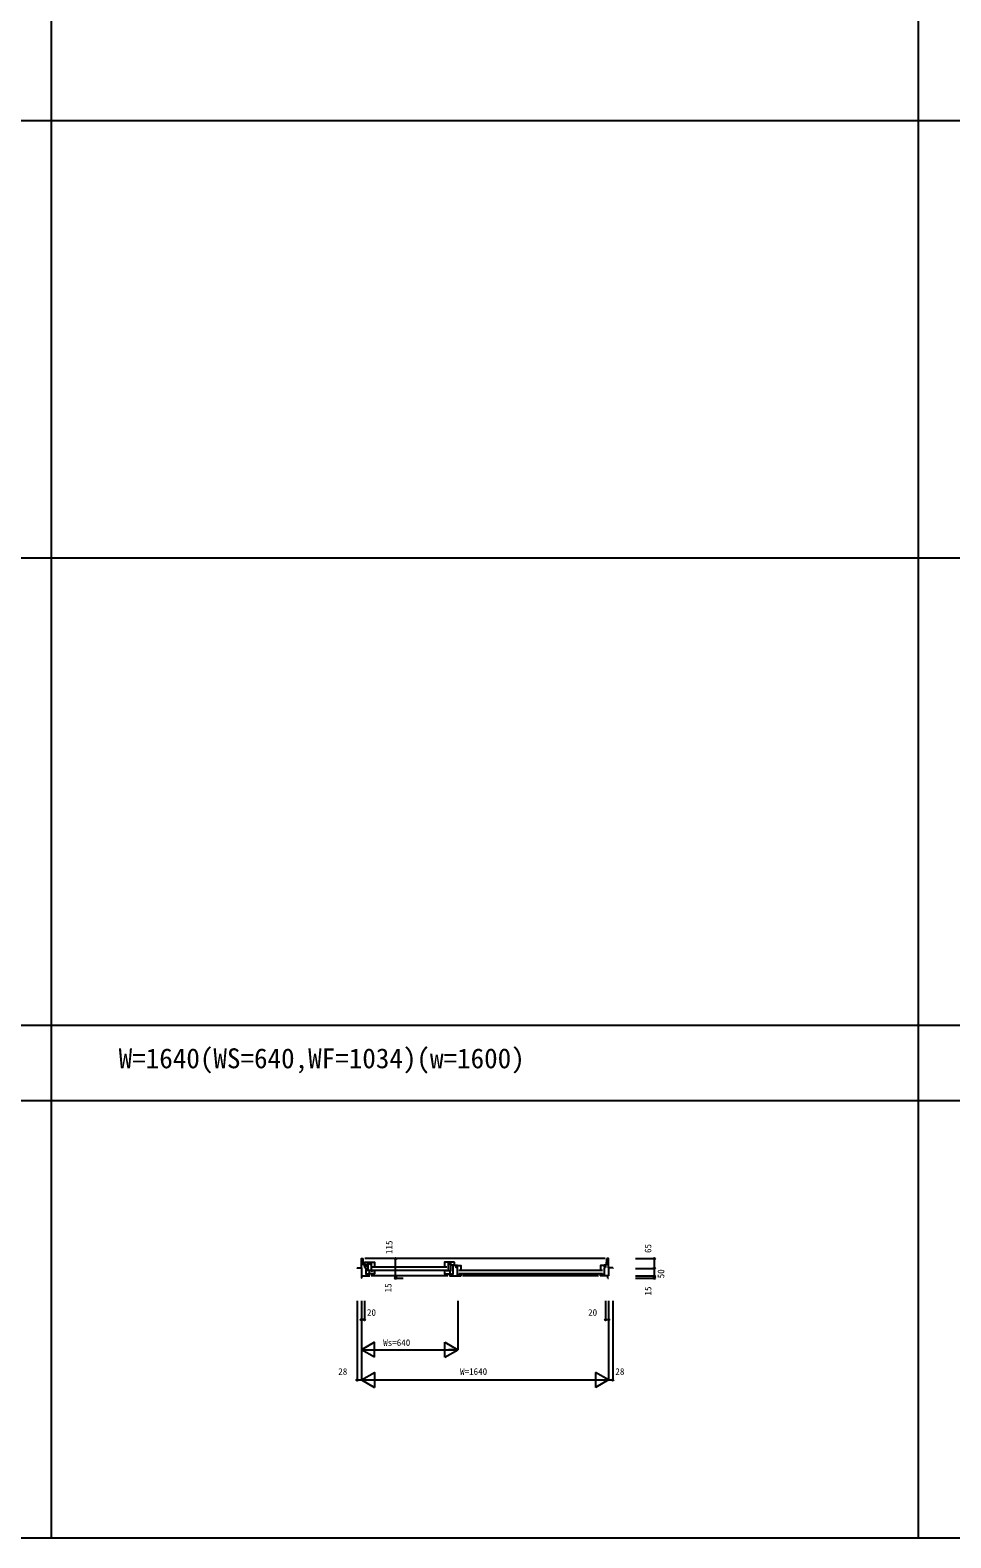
# Model space of a CAD drawing. Units: millimetres, scale not verified. Extents: x -13750 to 13750, y -10000 to 10000.
# Drawn here: x -7642 to -1534, y -10000 to 0 of the extents above; entities that cross this region are included whole.
import ezdxf
from ezdxf.enums import TextEntityAlignment as Align

# ---------------------------------------------------------------- set-up
doc = ezdxf.new("R2010")
doc.units = ezdxf.units.MM
doc.header["$LTSCALE"] = 50
for name, color, linetype in [('0-0_0', 3, 'Continuous'), ('0-2_YKK_B1', 4, 'Continuous'), ('0-4_YKK_F1', 7, 'Continuous'), ('0-6_YKK_N1', 2, 'Continuous')]:
    doc.layers.add(name, color=color, linetype=linetype)
doc.styles.add('ＭＳ ゴシック', font='')
doc.styles.get('ＭＳ ゴシック').set_extended_font_data('MS Gothic')

msp = doc.modelspace()

# ---------------------------------------------------------------- linework, layer by layer
at = {"layer": '0-2_YKK_B1'}
for p, q in [((-5430.64, -8192.5), (-5433, -8147.5)), ((-5430.64, -8192.5), (-5415, -8192.5)), ((-5424.2, -8192.5), (-5424.2, -8207)), ((-3827, -8147.5), (-5423, -8147.5)), ((-5415, -8192.5), (-5415, -8203.5)), ((-5399, -8231.5), (-5399, -8170.5)), ((-4851, -8231.5), (-4851, -8170.5)), ((-4851, -8189.5), (-4827, -8189.5)), ((-4827, -8189.5), (-4827, -8170.5)), ((-3819.36, -8192.5), (-3835, -8192.5)), ((-3835, -8192.5), (-3835, -8203.5)), ((-3825.8, -8192.5), (-3825.8, -8207)), ((-3819.36, -8192.5), (-3817, -8147.5)), ((-5473, -8209.1), (-5473, -8212.5)), ((-5445, -8209.1), (-5445, -8262.5)), ((-5441, -8262.5), (-5445, -8262.5)), ((-5441, -8277.5), (-5445, -8277.5)), ((-5441, -8277.5), (-5441, -8262.5)), ((-5441, -8262.5), (-5389, -8262.5)), ((-5424.2, -8207), (-5415, -8207)), ((-5415, -8207), (-5415, -8252.5)), ((-5415, -8252.5), (-5403, -8252.5)), ((-5403, -8262.5), (-5403, -8252.5)), ((-5403, -8252.5), (-5398.8, -8252.5)), ((-5381, -8226.1), (-5399, -8226.1)), ((-5391, -8252.5), (-5395.3, -8252.5)), ((-5392.3, -8226.1), (-5392.3, -8248.5)), ((-5391, -8262.5), (-5391, -8252.5)), ((-4871, -8262.5), (-5379, -8262.5)), ((-4879, -8204.5), (-5371, -8204.5)), ((-4879, -8226.5), (-5371, -8226.5)), ((-4869, -8226.1), (-4851, -8226.1)), ((-4861, -8262.5), (-4783, -8262.5)), ((-4859, -8262.5), (-4859, -8252.5)), ((-4835, -8252.5), (-4859, -8252.5)), ((-4857.7, -8226.1), (-4857.7, -8248.5)), ((-3845, -8226.5), (-4799, -8226.5)), ((-3845, -8248.5), (-4799, -8248.5)), ((-3871, -8262.5), (-4773, -8262.5)), ((-3809, -8262.5), (-3861, -8262.5)), ((-3859, -8262.5), (-3859, -8252.5)), ((-3859, -8252.5), (-3854.7, -8252.5)), ((-3847, -8252.5), (-3851.2, -8252.5)), ((-3847, -8262.5), (-3847, -8252.5)), ((-3835, -8252.5), (-3847, -8252.5)), ((-3825.8, -8207), (-3835, -8207)), ((-3835, -8207), (-3835, -8252.5)), ((-3809, -8277.5), (-3809, -8262.5)), ((-3809, -8262.5), (-3805, -8262.5)), ((-3809, -8277.5), (-3805, -8277.5)), ((-3805, -8209.1), (-3805, -8262.5)), ((-3777, -8209.1), (-3777, -8212.5))]:
    msp.add_line(p, q, dxfattribs=at)
for points in [[(-5473, -8209.1), (-5445, -8209.1), (-5445, -8147.5), (-5433, -8147.5)], [(-5399, -8189.5), (-5423, -8189.5), (-5423, -8170.5), (-5381, -8170.5), (-5381, -8181.5)], [(-5387.8, -8170.5), (-5387.8, -8185), (-5381, -8185), (-5381, -8228.4), (-5370.5, -8228.4), (-5370.5, -8227.5), (-5357, -8227.5)], [(-5381, -8170.7), (-5357, -8170.7), (-5357, -8206.5)], [(-4862.2, -8170.5), (-4862.2, -8185), (-4869, -8185), (-4869, -8228.4), (-4879.5, -8228.4), (-4879.5, -8227.5), (-4893, -8227.5)], [(-4869, -8170.7), (-4893, -8170.7), (-4893, -8206.5)], [(-4827, -8170.5), (-4869, -8170.5), (-4869, -8181.5)], [(-4835, -8252.5), (-4835, -8192.5), (-4809, -8192.5)], [(-4809, -8207), (-4815.8, -8207), (-4815.8, -8192.5)], [(-4809, -8192.7), (-4809, -8192.5), (-4809, -8195.4)], [(-4809, -8192.7), (-4785, -8192.7), (-4785, -8228.5)], [(-4809, -8198.7), (-4809, -8252.5), (-4785, -8252.5), (-4785, -8262.5)], [(-3835, -8192.7), (-3859, -8192.7), (-3859, -8228.5)], [(-3777, -8209.1), (-3805, -8209.1), (-3805, -8147.5), (-3817, -8147.5)], [(-5357, -8225.5), (-5357, -8248.5), (-5399, -8248.5), (-5399, -8244.5)], [(-4893, -8225.5), (-4893, -8248.5), (-4851, -8248.5), (-4851, -8244.5)]]:
    msp.add_lwpolyline(points, dxfattribs=at)
at = {"layer": '0-4_YKK_F1'}
for p, q in [((-7500, -10000), (-7500, 9500)), ((-1750, -10000), (-1750, 9500)), ((-13750, -600), (13250, -600)), ((-13750, -3500), (13250, -3500)), ((-13750, -6600), (13250, -6600)), ((-13750, -7100), (13250, -7100)), ((-13750, -10000), (13750, -10000))]:
    msp.add_line(p, q, dxfattribs=at)
at = {"layer": '0-6_YKK_N1'}
for p, q in [((-5217.57, -8262.5), (-5217.57, -8147.5)), ((-3627, -8147.5), (-3502, -8147.5)), ((-3502, -8147.5), (-3502, -8212.5)), ((-5217.57, -8277.5), (-5217.57, -8262.5)), ((-5217.57, -8277.5), (-5167.57, -8277.5)), ((-3627, -8212.5), (-3502, -8212.5)), ((-3627, -8262.5), (-3502, -8262.5)), ((-3627, -8277.5), (-3502, -8277.5)), ((-5473, -8427.5), (-5473, -8952.5)), ((-5445, -8427.5), (-5445, -8952.5)), ((-5425, -8427.5), (-5425, -8552.5)), ((-4805, -8427.5), (-4805, -8752.5)), ((-3825, -8427.5), (-3825, -8552.5)), ((-3805, -8427.5), (-3805, -8952.5)), ((-3777, -8427.5), (-3777, -8952.5)), ((-5425, -8552.5), (-5445, -8552.5)), ((-3825, -8552.5), (-3805, -8552.5)), ((-5358.4, -8702.5), (-5445, -8752.5)), ((-5445, -8752.5), (-4805, -8752.5)), ((-5358.4, -8802.5), (-5445, -8752.5)), ((-5358.4, -8802.5), (-5358.4, -8702.5)), ((-4891.6, -8802.5), (-4891.6, -8702.5)), ((-4891.6, -8702.5), (-4805, -8752.5)), ((-4891.6, -8802.5), (-4805, -8752.5)), ((-4836, -8752.5), (-4866, -8752.5)), ((-5473, -8952.5), (-5445, -8952.5)), ((-5445, -8952.5), (-3805, -8952.5)), ((-5445, -8952.5), (-5358.4, -9002.5)), ((-3891.6, -8902.5), (-3891.6, -9002.5)), ((-3805, -8952.5), (-3891.6, -8902.5)), ((-3805, -8952.5), (-3891.6, -9002.5)), ((-3805, -8952.5), (-3777, -8952.5))]:
    msp.add_line(p, q, dxfattribs=at)
for points in [[(-3502, -8212.5), (-3502, -8262.5), (-3502, -8277.5)], [(-5445, -8952.5), (-5358.4, -8902.5), (-5358.4, -9002.5)]]:
    msp.add_lwpolyline(points, dxfattribs=at)
for centre in [(-5217.57, -8147.5), (-3502, -8147.5), (-5217.57, -8262.5), (-5217.57, -8277.5), (-3502, -8212.5), (-3502, -8262.5), (-3502, -8277.5), (-5445, -8552.5), (-5425, -8552.5), (-3825, -8552.5), (-3805, -8552.5), (-5473, -8952.5), (-3777, -8952.5)]:
    msp.add_circle(centre, 5, dxfattribs=at)

# ---------------------------------------------------------------- texts
at = {"layer": '0-0_0', "style": 'ＭＳ ゴシック'}
msp.add_text('W=1640(WS=640,WF=1034)(w=1600)', height=132, dxfattribs=at).set_placement((-7055, -6925), align=Align.BOTTOM_LEFT)
at = {"layer": '0-6_YKK_N1', "style": 'ＭＳ ゴシック'}
for s, p in [('115', (-5225.37, -8117.62)), ('65', (-3508.17, -8110.67)), ('50', (-3422.3, -8278.63)), ('15', (-5231.94, -8371.96)), ('15', (-3508.17, -8392.9))]:
    msp.add_text(s, height=43.99, rotation=90, dxfattribs=at).set_placement(p, align=Align.BOTTOM_LEFT)
for s, p in [('20', (-5407.77, -8540.5)), ('20', (-3940.73, -8540.5)), ('Ws=640', (-5300, -8740.5)), ('28', (-5598.24, -8932.28)), ('W=1640', (-4790, -8932.28)), ('28', (-3759.82, -8932.28))]:
    msp.add_text(s, height=43.99, dxfattribs=at).set_placement(p, align=Align.BOTTOM_LEFT)

doc.saveas('drawing.dxf')
